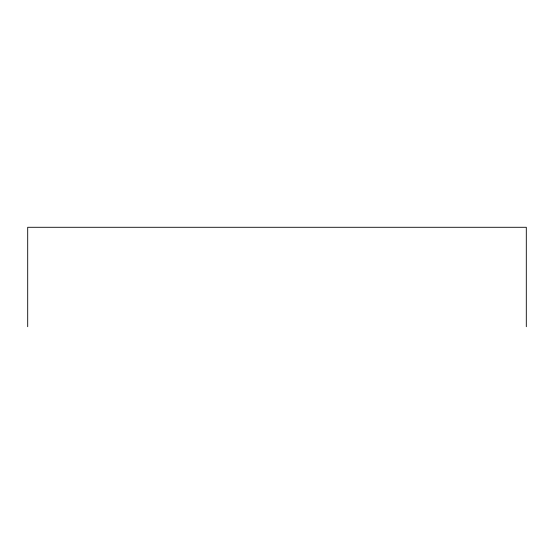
<?xml version="1.0" encoding="UTF-8"?>
<svg xmlns="http://www.w3.org/2000/svg" width="554" height="554" viewBox="0 0 554 554"><rect width="100%" height="100%" fill="white"/><g stroke="black" fill="none" stroke-linecap="round" stroke-linejoin="round"><path stroke-width="0.83" d="M526.3 326.715L526.3 227.285L27.7 227.285L27.7 326.715"/></g></svg>
